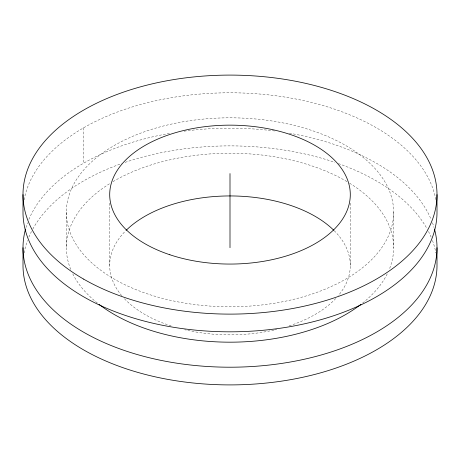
<?xml version="1.0" encoding="UTF-8"?>
<svg xmlns="http://www.w3.org/2000/svg" width="460" height="460" viewBox="0 0 460 460"><rect width="100%" height="100%" fill="white"/><g stroke="black" fill="none" stroke-linecap="round" stroke-linejoin="round"><path stroke-width="0.34" stroke-dasharray="2.3 1.72" d="M393.651 212.302A163.651 94.484 0 0 1 148.177 294.124A163.651 94.484 0 0 1 148.177 130.479A163.651 94.484 0 0 1 393.651 212.302L393.651 247.698M350.296 203.188L350.296 265.397M109.704 203.188L109.704 265.397M83.628 127.794L83.628 163.191M66.349 212.302L66.349 247.698M349.571 183.189A163.651 94.484 0 0 1 389.258 269.433M387.216 273.924A163.651 94.484 0 0 1 362.629 303.048M97.37 303.048A163.651 94.484 0 0 1 72.783 273.924M70.742 269.433A163.651 94.484 0 0 1 110.429 183.189M112.987 181.648A163.651 94.484 0 0 1 347.012 181.648M24.133 252.919A207 119.508 0 0 1 27.537 240.517M28.871 237.136A207 119.508 0 0 1 31.51 231.478M32.781 229.091A207 119.508 0 0 1 121.601 163.582M125.097 162.368A207 119.508 0 0 1 334.903 162.368M338.399 163.582A207 119.508 0 0 1 427.219 229.091M428.49 231.478A207 119.508 0 0 1 431.129 237.136M432.463 240.517A207 119.508 0 0 1 435.867 252.919M25.944 227.608A207 119.508 0 0 1 27.537 222.818M28.871 219.437A207 119.508 0 0 1 170.677 133.199M184.086 131.163A207 119.508 0 0 1 275.914 131.163M289.323 133.199A207 119.508 0 0 1 431.129 219.437M432.463 222.818A207 119.508 0 0 1 434.056 227.608M24.133 199.83A207 119.508 0 0 1 230 92.793A207 119.508 0 0 1 435.867 199.83M334.184 230.667A120.296 69.454 0 0 1 338.238 295.711M335.76 298.494A120.296 69.454 0 0 1 288.857 325.967M276.73 329.394A120.296 69.454 0 0 1 274.637 329.889M273.936 330.05A120.296 69.454 0 0 1 184.661 329.728M171.143 325.967A120.296 69.454 0 0 1 124.24 298.494M121.762 295.711A120.296 69.454 0 0 1 125.816 230.667"/><path stroke-width="0.69" d="M437 194.603L437 212.302A207 119.508 0 0 1 230 331.815A207 119.508 0 0 1 23 212.302L23 194.603M437 247.698L437 265.397A207 119.508 0 0 1 230 384.905A207 119.508 0 0 1 23 265.397L23 247.698M230 173.575L230 247.698M360.962 304.353A163.651 94.484 0 0 1 99.038 304.353M126.281 230.213A120.296 69.454 0 0 1 333.718 230.213M434.447 228.988A207 119.508 0 0 1 230 367.206A207 119.508 0 0 1 25.553 228.988M169.849 254.754A120.296 69.454 0 0 0 350.296 194.603A120.296 69.454 0 0 0 169.849 134.458A120.296 69.454 0 0 0 169.849 254.754M83.628 279.111A207 119.508 0 0 0 429.945 225.538A207 119.508 0 0 0 176.427 79.166A207 119.508 0 0 0 83.628 279.111"/></g></svg>
